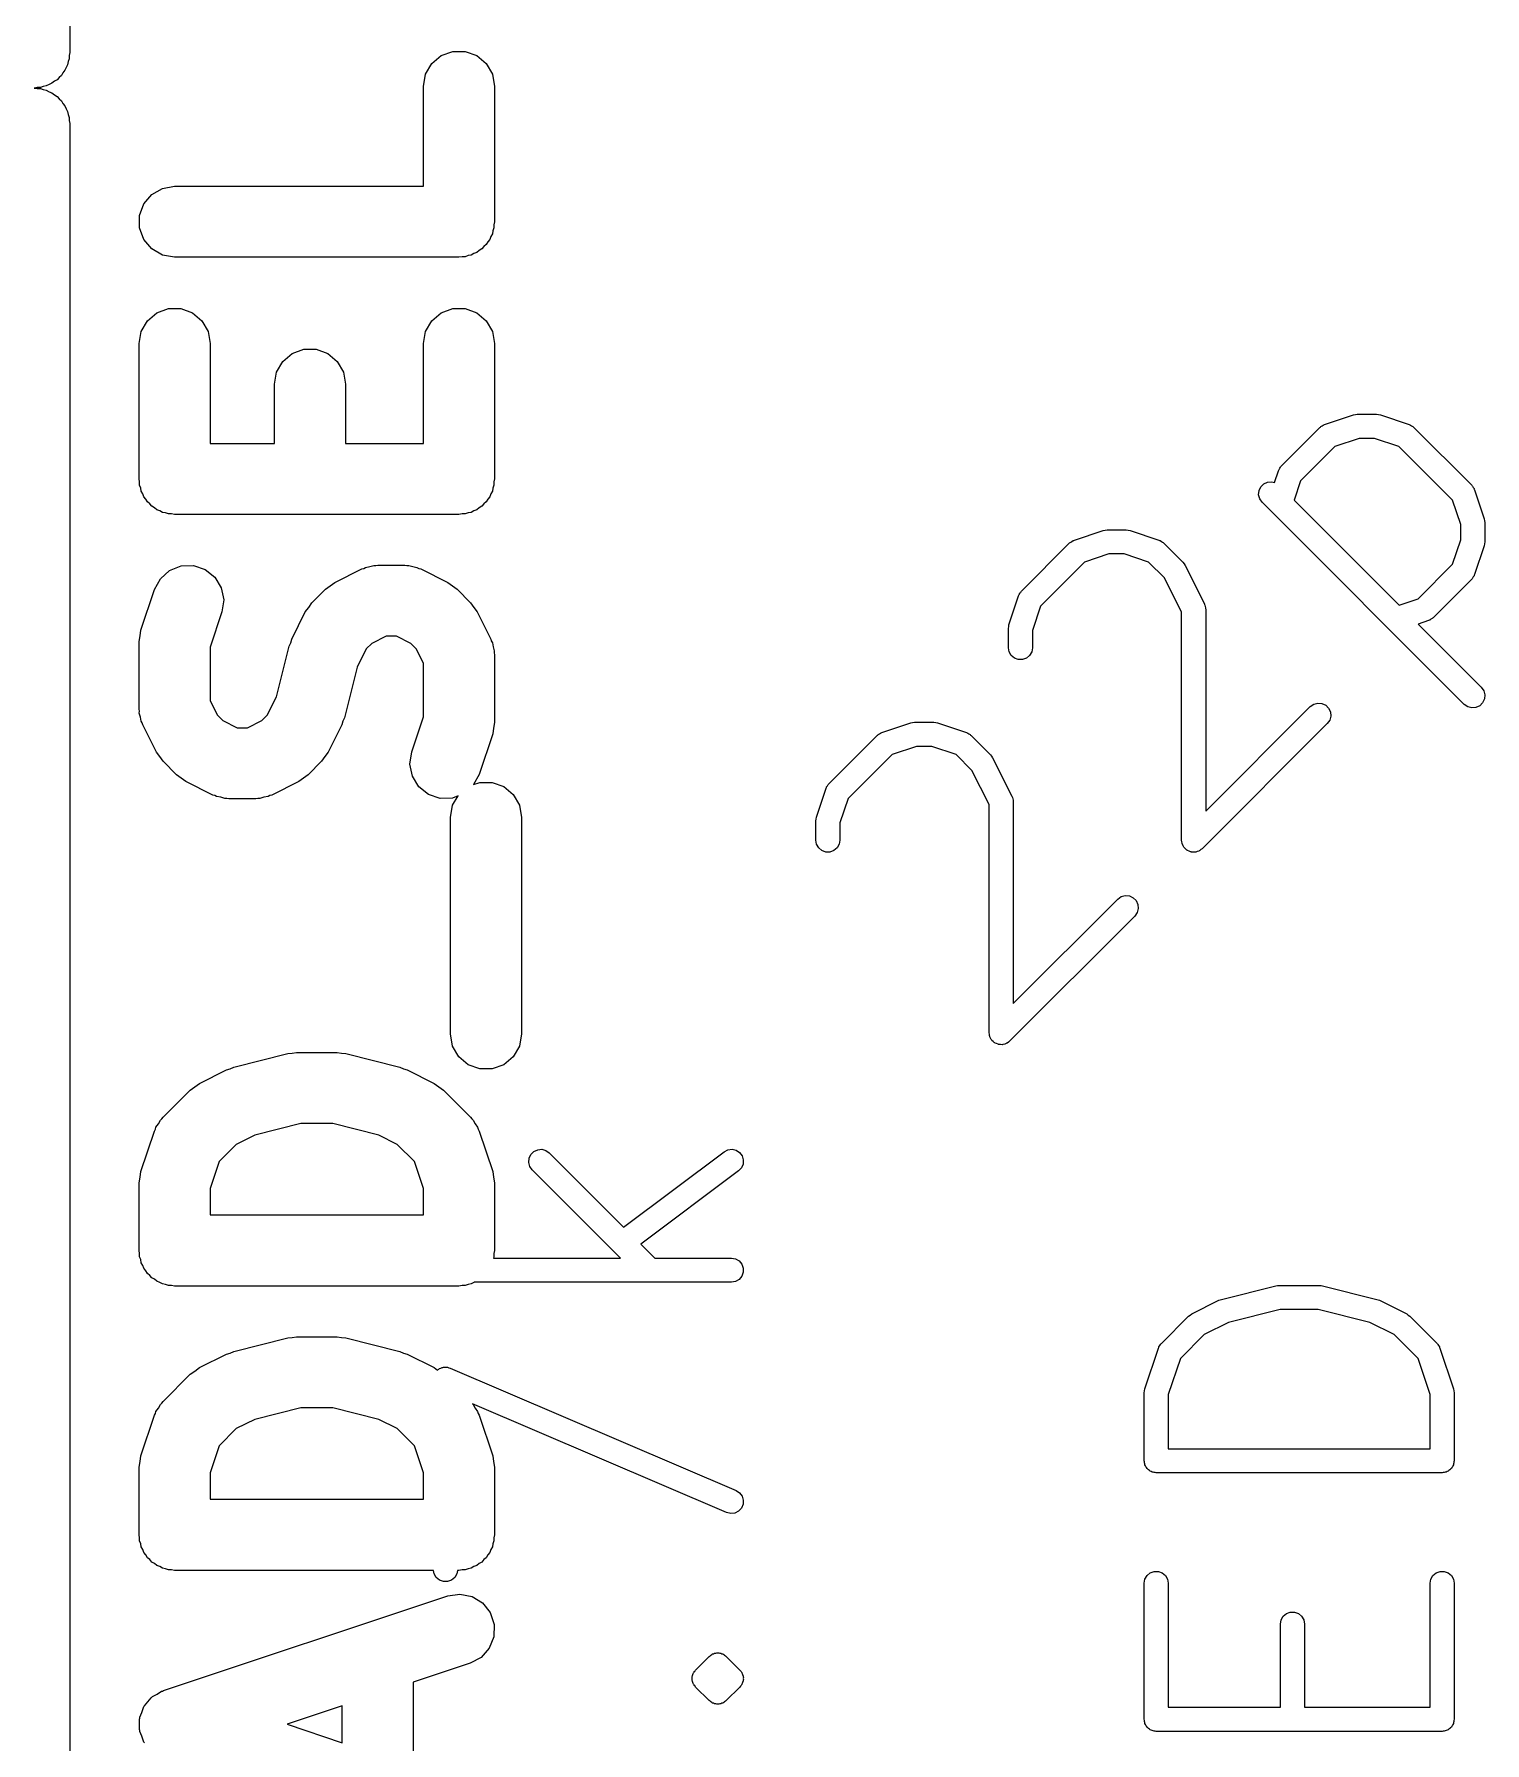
# Model space of a CAD drawing. Extents: x -2.2 to 86.5, y -78.6 to 9.2.
# Drawn here: x 10.5 to 16.62, y -61.84 to -54.62 of the extents above; entities that cross this region are included whole.
import ezdxf

# ---------------------------------------------------------------- set-up
doc = ezdxf.new("R2010")
doc.units = 0
doc.header["$MEASUREMENT"] = 0
doc.layers.add('BLACK', color=7, linetype='CONTINUOUS')

msp = doc.modelspace()

# ---------------------------------------------------------------- linework, layer by layer
at = {"layer": 'Black'}
for p, q in [((10.65, -51.2), (10.65, -54.7)), ((10.6432, -54.7384), (10.641, -54.7513)), ((10.6477, -54.726), (10.6432, -54.7384)), ((10.65, -54.7), (10.6477, -54.7129)), ((10.6477, -54.7129), (10.6477, -54.726)), ((12.1779, -54.7464), (12.2179, -54.713)), ((12.2179, -54.713), (12.2668, -54.6951)), ((12.2668, -54.6951), (12.3189, -54.6951)), ((12.3189, -54.6951), (12.3679, -54.713)), ((12.3679, -54.713), (12.4078, -54.7464)), ((10.5964, -54.8149), (10.5851, -54.8215)), ((10.6049, -54.8049), (10.5964, -54.8149)), ((10.6149, -54.7964), (10.6049, -54.8049)), ((10.6215, -54.7851), (10.6149, -54.7964)), ((10.6299, -54.775), (10.6215, -54.7851)), ((10.6344, -54.7627), (10.6299, -54.775)), ((10.641, -54.7513), (10.6344, -54.7627)), ((12.1429, -54.8429), (12.1519, -54.7916)), ((12.1519, -54.7916), (12.1779, -54.7464)), ((12.4078, -54.7464), (12.4338, -54.7916)), ((12.4338, -54.7916), (12.4429, -54.8429)), ((10.5129, -54.8477), (10.5, -54.85)), ((10.5, -54.85), (10.5129, -54.8523)), ((10.526, -54.8477), (10.5129, -54.8477)), ((10.5129, -54.8523), (10.526, -54.8523)), ((10.5384, -54.8432), (10.526, -54.8477)), ((10.526, -54.8523), (10.5384, -54.8568)), ((10.5513, -54.841), (10.5384, -54.8432)), ((10.5384, -54.8568), (10.5513, -54.859)), ((10.5627, -54.8344), (10.5513, -54.841)), ((10.5513, -54.859), (10.5627, -54.8656)), ((10.575, -54.8299), (10.5627, -54.8344)), ((10.5627, -54.8656), (10.575, -54.8701)), ((10.5851, -54.8215), (10.575, -54.8299)), ((10.575, -54.8701), (10.5851, -54.8785)), ((10.5851, -54.8785), (10.5964, -54.8851)), ((10.5964, -54.8851), (10.6049, -54.8951)), ((12.1429, -55.2643), (12.1429, -54.8429)), ((12.4429, -54.8429), (12.4429, -55.4143)), ((10.6049, -54.8951), (10.6149, -54.9036)), ((10.6149, -54.9036), (10.6215, -54.9149)), ((10.6215, -54.9149), (10.6299, -54.925)), ((10.6299, -54.925), (10.6344, -54.9373)), ((10.6344, -54.9373), (10.641, -54.9487)), ((10.641, -54.9487), (10.6432, -54.9616)), ((10.6432, -54.9616), (10.6477, -54.974)), ((10.6477, -54.974), (10.6477, -54.9871)), ((10.6477, -54.9871), (10.65, -55)), ((10.65, -55), (10.65, -62.45)), ((10.963, -55.3393), (10.9964, -55.2994)), ((10.9964, -55.2994), (11.0416, -55.2733)), ((11.0416, -55.2733), (11.0929, -55.2643)), ((11.0929, -55.2643), (12.1429, -55.2643)), ((10.9451, -55.3882), (10.963, -55.3393)), ((10.9451, -55.4403), (10.9451, -55.3882)), ((10.963, -55.4893), (10.9451, -55.4403)), ((12.4361, -55.4527), (12.4338, -55.4656)), ((12.4406, -55.4403), (12.4361, -55.4527)), ((12.4429, -55.4143), (12.4406, -55.4272)), ((12.4406, -55.4272), (12.4406, -55.4403)), ((10.9964, -55.5292), (10.963, -55.4893)), ((11.0416, -55.5552), (10.9964, -55.5292)), ((12.3779, -55.5358), (12.3679, -55.5442)), ((12.3893, -55.5292), (12.3779, -55.5358)), ((12.3977, -55.5191), (12.3893, -55.5292)), ((12.4078, -55.5107), (12.3977, -55.5191)), ((12.4143, -55.4993), (12.4078, -55.5107)), ((12.4228, -55.4893), (12.4143, -55.4993)), ((12.4272, -55.477), (12.4228, -55.4893)), ((12.4338, -55.4656), (12.4272, -55.477)), ((11.0929, -55.5643), (11.0416, -55.5552)), ((12.2929, -55.5643), (11.0929, -55.5643)), ((12.3058, -55.562), (12.2929, -55.5643)), ((12.3189, -55.562), (12.3058, -55.562)), ((12.3312, -55.5575), (12.3189, -55.562)), ((12.3442, -55.5552), (12.3312, -55.5575)), ((12.3555, -55.5487), (12.3442, -55.5552)), ((12.3679, -55.5442), (12.3555, -55.5487)), ((10.9779, -55.8322), (11.0179, -55.7987)), ((11.0179, -55.7987), (11.0668, -55.7809)), ((11.0668, -55.7809), (11.1189, -55.7809)), ((11.1189, -55.7809), (11.1679, -55.7987)), ((11.1679, -55.7987), (11.2078, -55.8322)), ((12.1779, -55.8322), (12.2179, -55.7987)), ((12.2179, -55.7987), (12.2668, -55.7809)), ((12.2668, -55.7809), (12.3189, -55.7809)), ((12.3189, -55.7809), (12.3679, -55.7987)), ((12.3679, -55.7987), (12.4078, -55.8322)), ((10.9429, -55.9286), (10.9519, -55.8773)), ((10.9519, -55.8773), (10.9779, -55.8322)), ((11.2078, -55.8322), (11.2338, -55.8773)), ((11.2338, -55.8773), (11.2429, -55.9286)), ((12.1429, -55.9286), (12.1519, -55.8773)), ((12.1519, -55.8773), (12.1779, -55.8322)), ((12.4078, -55.8322), (12.4338, -55.8773)), ((12.4338, -55.8773), (12.4429, -55.9286)), ((10.9429, -56.5), (10.9429, -55.9286)), ((11.2429, -55.9286), (11.2429, -56.35)), ((11.5494, -56.0036), (11.5893, -55.9701)), ((11.5893, -55.9701), (11.6382, -55.9523)), ((11.6382, -55.9523), (11.6903, -55.9523)), ((11.6903, -55.9523), (11.7393, -55.9701)), ((11.7393, -55.9701), (11.7792, -56.0036)), ((12.1429, -56.35), (12.1429, -55.9286)), ((12.4429, -55.9286), (12.4429, -56.5)), ((11.5233, -56.0487), (11.5494, -56.0036)), ((11.7792, -56.0036), (11.8052, -56.0487)), ((11.5143, -56.1), (11.5233, -56.0487)), ((11.5143, -56.35), (11.5143, -56.1)), ((11.8052, -56.0487), (11.8143, -56.1)), ((11.8143, -56.1), (11.8143, -56.35)), ((15.9464, -56.2706), (16.0683, -56.2299)), ((16.0683, -56.2299), (16.0764, -56.2287)), ((16.0764, -56.2287), (16.0844, -56.2273)), ((16.0844, -56.2273), (16.1656, -56.2273)), ((16.1656, -56.2273), (16.1736, -56.2287)), ((16.1736, -56.2287), (16.1817, -56.2299)), ((16.1817, -56.2299), (16.3036, -56.2706)), ((15.7641, -56.4453), (15.9266, -56.2828)), ((15.9266, -56.2828), (15.929, -56.2811)), ((15.929, -56.2811), (15.9309, -56.279)), ((15.9309, -56.279), (15.9362, -56.2761)), ((15.9362, -56.2761), (15.941, -56.2727)), ((15.941, -56.2727), (15.9439, -56.272)), ((15.9439, -56.272), (15.9464, -56.2706)), ((16.0926, -56.3289), (15.9899, -56.3632)), ((16.1574, -56.3289), (16.0926, -56.3289)), ((16.2601, -56.3632), (16.1574, -56.3289)), ((16.3036, -56.2706), (16.3061, -56.272)), ((16.3061, -56.272), (16.309, -56.2727)), ((16.309, -56.2727), (16.3138, -56.2761)), ((16.3138, -56.2761), (16.3191, -56.279)), ((16.3191, -56.279), (16.321, -56.2811)), ((16.321, -56.2811), (16.3234, -56.2828)), ((16.3234, -56.2828), (16.5672, -56.5266)), ((11.2429, -56.35), (11.5143, -56.35)), ((11.8143, -56.35), (12.1429, -56.35)), ((15.9899, -56.3632), (15.8444, -56.5087)), ((16.4868, -56.5899), (16.2601, -56.3632)), ((15.7352, -56.5151), (15.7518, -56.4652)), ((15.7518, -56.4652), (15.7532, -56.4626)), ((15.7532, -56.4626), (15.754, -56.4598)), ((15.754, -56.4598), (15.7574, -56.4549)), ((15.7574, -56.4549), (15.7602, -56.4497)), ((15.7602, -56.4497), (15.7624, -56.4477)), ((15.7624, -56.4477), (15.7641, -56.4453)), ((10.9451, -56.5129), (10.9429, -56.5)), ((10.9451, -56.526), (10.9451, -56.5129)), ((10.9496, -56.5384), (10.9451, -56.526)), ((10.9519, -56.5513), (10.9496, -56.5384)), ((12.4361, -56.5384), (12.4338, -56.5513)), ((12.4406, -56.526), (12.4361, -56.5384)), ((12.4429, -56.5), (12.4406, -56.5129)), ((12.4406, -56.5129), (12.4406, -56.526)), ((15.6697, -56.5494), (15.6771, -56.5334)), ((15.6771, -56.5334), (15.6896, -56.5209)), ((15.6896, -56.5209), (15.7056, -56.5134)), ((15.7056, -56.5134), (15.7232, -56.5119)), ((15.7232, -56.5119), (15.7352, -56.5151)), ((15.8444, -56.5087), (15.8175, -56.5894)), ((16.5672, -56.5266), (16.5688, -56.529)), ((16.5688, -56.529), (16.571, -56.5309)), ((16.571, -56.5309), (16.5739, -56.5362)), ((16.5739, -56.5362), (16.5773, -56.541)), ((16.5773, -56.541), (16.578, -56.5439)), ((16.578, -56.5439), (16.5794, -56.5464)), ((16.5794, -56.5464), (16.6201, -56.6683)), ((10.9585, -56.5627), (10.9519, -56.5513)), ((10.963, -56.575), (10.9585, -56.5627)), ((10.9714, -56.5851), (10.963, -56.575)), ((10.9779, -56.5964), (10.9714, -56.5851)), ((10.988, -56.6049), (10.9779, -56.5964)), ((10.9964, -56.6149), (10.988, -56.6049)), ((11.0078, -56.6215), (10.9964, -56.6149)), ((12.3893, -56.6149), (12.3779, -56.6215)), ((12.3977, -56.6049), (12.3893, -56.6149)), ((12.4078, -56.5964), (12.3977, -56.6049)), ((12.4143, -56.5851), (12.4078, -56.5964)), ((12.4228, -56.575), (12.4143, -56.5851)), ((12.4272, -56.5627), (12.4228, -56.575)), ((12.4338, -56.5513), (12.4272, -56.5627)), ((15.6681, -56.5669), (15.6697, -56.5494)), ((15.6727, -56.584), (15.6681, -56.5669)), ((15.6828, -56.5984), (15.6727, -56.584)), ((16.536, -57.4515), (15.6828, -56.5984)), ((15.8175, -56.5894), (16.2606, -57.0325)), ((16.5211, -56.6926), (16.4868, -56.5899)), ((11.0179, -56.6299), (11.0078, -56.6215)), ((11.0302, -56.6344), (11.0179, -56.6299)), ((11.0416, -56.641), (11.0302, -56.6344)), ((11.0545, -56.6432), (11.0416, -56.641)), ((11.0668, -56.6477), (11.0545, -56.6432)), ((11.0799, -56.6477), (11.0668, -56.6477)), ((11.0929, -56.65), (11.0799, -56.6477)), ((12.2929, -56.65), (11.0929, -56.65)), ((12.3058, -56.6477), (12.2929, -56.65)), ((12.3189, -56.6477), (12.3058, -56.6477)), ((12.3312, -56.6432), (12.3189, -56.6477)), ((12.3442, -56.641), (12.3312, -56.6432)), ((12.3555, -56.6344), (12.3442, -56.641)), ((12.3679, -56.6299), (12.3555, -56.6344)), ((12.3779, -56.6215), (12.3679, -56.6299)), ((16.6201, -56.6683), (16.6213, -56.6764)), ((16.6213, -56.6764), (16.6227, -56.6844)), ((16.6227, -56.6844), (16.6227, -56.7656)), ((14.8799, -56.7636), (14.8848, -56.7602)), ((14.8848, -56.7602), (14.8876, -56.7595)), ((14.8876, -56.7595), (14.8902, -56.7581)), ((14.8902, -56.7581), (15.0121, -56.7174)), ((15.0121, -56.7174), (15.0201, -56.7162)), ((15.0201, -56.7162), (15.0281, -56.7148)), ((15.0281, -56.7148), (15.1094, -56.7148)), ((15.1094, -56.7148), (15.1174, -56.7162)), ((15.1174, -56.7162), (15.1254, -56.7174)), ((15.1254, -56.7174), (15.2473, -56.7581)), ((15.2473, -56.7581), (15.2499, -56.7595)), ((15.2499, -56.7595), (15.2527, -56.7602)), ((15.2527, -56.7602), (15.2576, -56.7636)), ((16.4868, -56.8601), (16.5211, -56.7574)), ((16.5211, -56.7574), (16.5211, -56.6926)), ((14.6672, -56.9735), (14.8703, -56.7703)), ((14.8703, -56.7703), (14.8727, -56.7687)), ((14.8727, -56.7687), (14.8747, -56.7665)), ((14.8747, -56.7665), (14.8799, -56.7636)), ((15.0364, -56.8164), (14.9337, -56.8507)), ((15.1011, -56.8164), (15.0364, -56.8164)), ((15.2038, -56.8507), (15.1011, -56.8164)), ((15.2576, -56.7636), (15.2628, -56.7665)), ((15.2628, -56.7665), (15.2648, -56.7687)), ((15.2648, -56.7687), (15.2672, -56.7703)), ((15.2672, -56.7703), (15.3484, -56.8516)), ((16.6201, -56.7817), (16.5794, -56.9036)), ((16.6213, -56.7736), (16.6201, -56.7817)), ((16.6227, -56.7656), (16.6213, -56.7736)), ((11.0325, -56.921), (11.0715, -56.8865)), ((11.0715, -56.8865), (11.1199, -56.8673)), ((11.1199, -56.8673), (11.172, -56.8659)), ((11.172, -56.8659), (11.2214, -56.8824)), ((11.2214, -56.8824), (11.2622, -56.9148)), ((11.7686, -56.9373), (11.8829, -56.8801)), ((11.8829, -56.8801), (11.8912, -56.8777)), ((11.8912, -56.8777), (11.8987, -56.8733)), ((11.8987, -56.8733), (11.916, -56.8703)), ((11.916, -56.8703), (11.9329, -56.8653)), ((11.9329, -56.8653), (11.9415, -56.8658)), ((11.9415, -56.8658), (11.95, -56.8643)), ((11.95, -56.8643), (12.0643, -56.8643)), ((12.0643, -56.8643), (12.0728, -56.8658)), ((12.0728, -56.8658), (12.0814, -56.8653)), ((12.0814, -56.8653), (12.0983, -56.8703)), ((12.0983, -56.8703), (12.1156, -56.8733)), ((12.1156, -56.8733), (12.1231, -56.8777)), ((12.1231, -56.8777), (12.1314, -56.8801)), ((12.1314, -56.8801), (12.2457, -56.9373)), ((14.9337, -56.8507), (14.7475, -57.0368)), ((15.2707, -56.9176), (15.2038, -56.8507)), ((15.3484, -56.8516), (15.3531, -56.8582)), ((15.3531, -56.8582), (15.3579, -56.8648)), ((15.3579, -56.8648), (15.4392, -57.0273)), ((16.3413, -57.0056), (16.4868, -56.8601)), ((16.578, -56.9061), (16.5773, -56.909)), ((16.5794, -56.9036), (16.578, -56.9061)), ((10.9506, -57.1383), (11.0077, -56.9669)), ((11.0077, -56.9669), (11.0325, -56.921)), ((11.2622, -56.9148), (11.2895, -56.9592)), ((11.2895, -56.9592), (11.2999, -57.0102)), ((11.6725, -57.0225), (11.7296, -56.9654)), ((11.7296, -56.9654), (11.7493, -56.9516)), ((11.7493, -56.9516), (11.7686, -56.9373)), ((12.2457, -56.9373), (12.265, -56.9516)), ((12.265, -56.9516), (12.2846, -56.9654)), ((12.2846, -56.9654), (12.3418, -57.0225)), ((14.6605, -56.983), (14.6633, -56.9778)), ((14.6633, -56.9778), (14.6655, -56.9759)), ((14.6655, -56.9759), (14.6672, -56.9735)), ((15.343, -57.062), (15.2707, -56.9176)), ((16.5672, -56.9234), (16.4047, -57.0859)), ((16.5688, -56.921), (16.5672, -56.9234)), ((16.571, -56.9191), (16.5688, -56.921)), ((16.5739, -56.9138), (16.571, -56.9191)), ((16.5773, -56.909), (16.5739, -56.9138)), ((11.2999, -57.0102), (11.2923, -57.0617)), ((11.6444, -57.0615), (11.6587, -57.0422)), ((11.6587, -57.0422), (11.6725, -57.0225)), ((12.3418, -57.0225), (12.3556, -57.0422)), ((12.3556, -57.0422), (12.3699, -57.0615)), ((14.6143, -57.1152), (14.6549, -56.9933)), ((14.6549, -56.9933), (14.6563, -56.9907)), ((14.6563, -56.9907), (14.6571, -56.9879)), ((14.6571, -56.9879), (14.6605, -56.983)), ((14.7475, -57.0368), (14.7133, -57.1395)), ((15.4392, -57.0273), (15.44, -57.0301)), ((15.44, -57.0301), (15.4415, -57.0326)), ((15.4415, -57.0326), (15.4425, -57.0385)), ((15.4425, -57.0385), (15.4442, -57.0442)), ((15.4442, -57.0442), (15.444, -57.0471)), ((15.444, -57.0471), (15.4445, -57.05)), ((15.4445, -57.05), (15.4445, -57.9024)), ((16.2606, -57.0325), (16.3413, -57.0056)), ((11.2923, -57.0617), (11.2429, -57.2101)), ((11.5873, -57.1758), (11.6444, -57.0615)), ((12.3699, -57.0615), (12.427, -57.1758)), ((14.6117, -57.1313), (14.6131, -57.1232)), ((14.6131, -57.1232), (14.6143, -57.1152)), ((15.343, -58.025), (15.343, -57.062)), ((16.3848, -57.0982), (16.3409, -57.1128)), ((16.3409, -57.1128), (16.6078, -57.3797)), ((16.3874, -57.0968), (16.3848, -57.0982)), ((16.3902, -57.096), (16.3874, -57.0968)), ((16.3951, -57.0926), (16.3902, -57.096)), ((16.4003, -57.0898), (16.3951, -57.0926)), ((16.4023, -57.0876), (16.4003, -57.0898)), ((16.4047, -57.0859), (16.4023, -57.0876)), ((10.9429, -57.1857), (10.947, -57.162)), ((10.9429, -57.4714), (10.9429, -57.1857)), ((10.947, -57.162), (10.9506, -57.1383)), ((11.5759, -57.2065), (11.5826, -57.1915)), ((11.5826, -57.1915), (11.5873, -57.1758)), ((11.9246, -57.1947), (11.9018, -57.2174)), ((11.9854, -57.1643), (11.9246, -57.1947)), ((12.0289, -57.1643), (11.9854, -57.1643)), ((12.0897, -57.1947), (12.0289, -57.1643)), ((12.1124, -57.2174), (12.0897, -57.1947)), ((12.427, -57.1758), (12.4295, -57.1841)), ((12.4295, -57.1841), (12.4338, -57.1916)), ((12.4338, -57.1916), (12.4369, -57.2089)), ((14.6117, -57.2125), (14.6117, -57.1313)), ((14.7133, -57.1395), (14.7133, -57.2125)), ((11.2429, -57.2101), (11.2429, -57.436)), ((11.5228, -57.4191), (11.5759, -57.2065)), ((11.9018, -57.2174), (11.863, -57.2952)), ((12.1429, -57.2783), (12.1124, -57.2174)), ((12.4369, -57.2089), (12.4419, -57.2257)), ((12.4419, -57.2257), (12.4414, -57.2343)), ((12.4414, -57.2343), (12.4429, -57.2429)), ((12.4429, -57.2429), (12.4429, -57.5286)), ((14.6148, -57.2299), (14.6117, -57.2125)), ((14.6236, -57.2452), (14.6148, -57.2299)), ((14.6371, -57.2565), (14.6236, -57.2452)), ((14.6537, -57.2625), (14.6371, -57.2565)), ((14.6713, -57.2625), (14.6537, -57.2625)), ((14.6879, -57.2565), (14.6713, -57.2625)), ((14.7014, -57.2452), (14.6879, -57.2565)), ((14.7102, -57.2299), (14.7014, -57.2452)), ((14.7133, -57.2125), (14.7102, -57.2299)), ((11.863, -57.2952), (11.8098, -57.5078)), ((12.1429, -57.5042), (12.1429, -57.2783)), ((16.6078, -57.3797), (16.6179, -57.3942)), ((16.6179, -57.3942), (16.6225, -57.4112)), ((16.6225, -57.4112), (16.6209, -57.4288)), ((10.9444, -57.4799), (10.9429, -57.4714)), ((10.9438, -57.4886), (10.9444, -57.4799)), ((11.2429, -57.436), (11.2733, -57.4969)), ((11.4839, -57.4969), (11.5228, -57.4191)), ((15.4445, -57.9024), (15.886, -57.461)), ((15.886, -57.461), (15.9004, -57.4508)), ((15.9004, -57.4508), (15.9174, -57.4463)), ((15.9174, -57.4463), (15.935, -57.4478)), ((15.935, -57.4478), (15.951, -57.4553)), ((15.951, -57.4553), (15.9635, -57.4677)), ((15.9635, -57.4677), (15.9709, -57.4837)), ((15.9709, -57.4837), (15.9725, -57.5013)), ((16.5504, -57.4617), (16.536, -57.4515)), ((16.5674, -57.4662), (16.5504, -57.4617)), ((16.585, -57.4647), (16.5674, -57.4662)), ((16.601, -57.4572), (16.585, -57.4647)), ((16.6135, -57.4448), (16.601, -57.4572)), ((16.6209, -57.4288), (16.6135, -57.4448)), ((10.9489, -57.5054), (10.9438, -57.4886)), ((10.9519, -57.5227), (10.9489, -57.5054)), ((10.9562, -57.5302), (10.9519, -57.5227)), ((10.9587, -57.5385), (10.9562, -57.5302)), ((11.0158, -57.6528), (10.9587, -57.5385)), ((11.2733, -57.4969), (11.296, -57.5196)), ((11.296, -57.5196), (11.3568, -57.55)), ((11.3568, -57.55), (11.4003, -57.55)), ((11.4003, -57.55), (11.4611, -57.5196)), ((11.4611, -57.5196), (11.4839, -57.4969)), ((11.7984, -57.5385), (11.7413, -57.6528)), ((11.8031, -57.5228), (11.7984, -57.5385)), ((11.8098, -57.5078), (11.8031, -57.5228)), ((12.0934, -57.6526), (12.1429, -57.5042)), ((12.4387, -57.5522), (12.4352, -57.576)), ((12.4429, -57.5286), (12.4387, -57.5522)), ((14.0777, -57.5706), (14.1996, -57.5299)), ((14.1996, -57.5299), (14.2076, -57.5287)), ((14.2076, -57.5287), (14.2156, -57.5273)), ((14.2156, -57.5273), (14.2969, -57.5273)), ((14.2969, -57.5273), (14.3049, -57.5287)), ((14.3049, -57.5287), (14.3129, -57.5299)), ((14.3129, -57.5299), (14.4348, -57.5706)), ((15.9578, -57.5328), (15.4297, -58.0609)), ((15.9679, -57.5183), (15.9578, -57.5328)), ((15.9725, -57.5013), (15.9679, -57.5183)), ((12.4352, -57.576), (12.378, -57.7474)), ((13.8547, -57.786), (14.0578, -57.5828)), ((14.0578, -57.5828), (14.0602, -57.5812)), ((14.0602, -57.5812), (14.0622, -57.579)), ((14.0622, -57.579), (14.0674, -57.5761)), ((14.0674, -57.5761), (14.0723, -57.5727)), ((14.0723, -57.5727), (14.0751, -57.572)), ((14.0751, -57.572), (14.0777, -57.5706)), ((14.2239, -57.6289), (14.1212, -57.6632)), ((14.2886, -57.6289), (14.2239, -57.6289)), ((14.3913, -57.6632), (14.2886, -57.6289)), ((14.4348, -57.5706), (14.4374, -57.572)), ((14.4374, -57.572), (14.4402, -57.5727)), ((14.4402, -57.5727), (14.4451, -57.5761)), ((14.4451, -57.5761), (14.4503, -57.579)), ((14.4503, -57.579), (14.4523, -57.5812)), ((14.4523, -57.5812), (14.4547, -57.5828)), ((14.4547, -57.5828), (14.5359, -57.6641)), ((11.0302, -57.6721), (11.0158, -57.6528)), ((11.0439, -57.6918), (11.0302, -57.6721)), ((11.1011, -57.7489), (11.0439, -57.6918)), ((11.7132, -57.6918), (11.6561, -57.7489)), ((11.727, -57.6721), (11.7132, -57.6918)), ((11.7413, -57.6528), (11.727, -57.6721)), ((12.0858, -57.7041), (12.0934, -57.6526)), ((14.1212, -57.6632), (13.935, -57.8493)), ((14.4582, -57.7301), (14.3913, -57.6632)), ((14.5359, -57.6641), (14.5406, -57.6708)), ((14.5406, -57.6708), (14.5454, -57.6773)), ((14.5454, -57.6773), (14.6267, -57.8398)), ((11.1208, -57.7627), (11.1011, -57.7489)), ((11.1401, -57.777), (11.1208, -57.7627)), ((11.6364, -57.7627), (11.6171, -57.777)), ((11.6561, -57.7489), (11.6364, -57.7627)), ((12.0962, -57.7551), (12.0858, -57.7041)), ((12.1235, -57.7995), (12.0962, -57.7551)), ((12.378, -57.7474), (12.3547, -57.7904)), ((14.5305, -57.8745), (14.4582, -57.7301)), ((11.2543, -57.8342), (11.1401, -57.777)), ((11.2626, -57.8366), (11.2543, -57.8342)), ((11.2701, -57.841), (11.2626, -57.8366)), ((11.2874, -57.844), (11.2701, -57.841)), ((11.3043, -57.849), (11.2874, -57.844)), ((11.4697, -57.844), (11.4529, -57.849)), ((11.487, -57.841), (11.4697, -57.844)), ((11.4945, -57.8366), (11.487, -57.841)), ((11.5028, -57.8342), (11.4945, -57.8366)), ((11.6171, -57.777), (11.5028, -57.8342)), ((12.1643, -57.8319), (12.1235, -57.7995)), ((12.2137, -57.8484), (12.1643, -57.8319)), ((12.289, -57.8378), (12.2658, -57.847)), ((12.2662, -57.8773), (12.289, -57.8378)), ((12.3547, -57.7904), (12.3811, -57.7809)), ((12.3811, -57.7809), (12.4332, -57.7809)), ((12.4332, -57.7809), (12.4821, -57.7987)), ((12.4821, -57.7987), (12.5221, -57.8322)), ((12.5221, -57.8322), (12.5481, -57.8773)), ((13.8018, -57.9277), (13.8424, -57.8058)), ((13.8424, -57.8058), (13.8438, -57.8032)), ((13.8438, -57.8032), (13.8446, -57.8004)), ((13.8446, -57.8004), (13.848, -57.7955)), ((13.848, -57.7955), (13.8508, -57.7903)), ((13.8508, -57.7903), (13.853, -57.7884)), ((13.853, -57.7884), (13.8547, -57.786)), ((14.6267, -57.8398), (14.6275, -57.8426)), ((14.6275, -57.8426), (14.629, -57.8451)), ((14.629, -57.8451), (14.63, -57.851)), ((11.3129, -57.8485), (11.3043, -57.849)), ((11.3214, -57.85), (11.3129, -57.8485)), ((11.4357, -57.85), (11.3214, -57.85)), ((11.4442, -57.8485), (11.4357, -57.85)), ((11.4529, -57.849), (11.4442, -57.8485)), ((12.2658, -57.847), (12.2137, -57.8484)), ((12.2571, -57.9286), (12.2662, -57.8773)), ((12.5481, -57.8773), (12.5571, -57.9286)), ((13.935, -57.8493), (13.9008, -57.952)), ((14.5305, -58.8375), (14.5305, -57.8745)), ((14.63, -57.851), (14.6317, -57.8567)), ((14.6317, -57.8567), (14.6315, -57.8596)), ((14.6315, -57.8596), (14.632, -57.8625)), ((14.632, -57.8625), (14.632, -58.7149)), ((12.2571, -58.8429), (12.2571, -57.9286)), ((12.5571, -57.9286), (12.5571, -58.8429)), ((13.7992, -57.9438), (13.8006, -57.9357)), ((13.7992, -58.025), (13.7992, -57.9438)), ((13.8006, -57.9357), (13.8018, -57.9277)), ((13.9008, -57.952), (13.9008, -58.025)), ((13.8023, -58.0424), (13.7992, -58.025)), ((13.8111, -58.0577), (13.8023, -58.0424)), ((13.8246, -58.069), (13.8111, -58.0577)), ((13.8889, -58.0577), (13.8754, -58.069)), ((13.8977, -58.0424), (13.8889, -58.0577)), ((13.9008, -58.025), (13.8977, -58.0424)), ((15.3441, -58.0315), (15.343, -58.025)), ((15.3447, -58.0381), (15.3441, -58.0315)), ((15.3456, -58.0402), (15.3447, -58.0381)), ((15.346, -58.0424), (15.3456, -58.0402)), ((15.3493, -58.0481), (15.346, -58.0424)), ((15.3521, -58.0541), (15.3493, -58.0481)), ((15.3537, -58.0557), (15.3521, -58.0541)), ((15.3548, -58.0577), (15.3537, -58.0557)), ((15.3599, -58.0619), (15.3548, -58.0577)), ((15.4297, -58.0609), (15.4242, -58.0647)), ((13.8412, -58.075), (13.8246, -58.069)), ((13.8588, -58.075), (13.8412, -58.075)), ((13.8754, -58.069), (13.8588, -58.075)), ((15.3646, -58.0666), (15.3599, -58.0619)), ((15.3666, -58.0676), (15.3646, -58.0666)), ((15.3683, -58.069), (15.3666, -58.0676)), ((15.3746, -58.0713), (15.3683, -58.069)), ((15.3806, -58.0741), (15.3746, -58.0713)), ((15.3828, -58.0743), (15.3806, -58.0741)), ((15.3849, -58.075), (15.3828, -58.0743)), ((15.3916, -58.075), (15.3849, -58.075)), ((15.3982, -58.0756), (15.3916, -58.075)), ((15.4003, -58.075), (15.3982, -58.0756)), ((15.4026, -58.075), (15.4003, -58.075)), ((15.4088, -58.0728), (15.4026, -58.075)), ((15.4152, -58.071), (15.4088, -58.0728)), ((15.417, -58.0698), (15.4152, -58.071)), ((15.4192, -58.069), (15.417, -58.0698)), ((15.4242, -58.0647), (15.4192, -58.069)), ((14.632, -58.7149), (15.0735, -58.2735)), ((15.0735, -58.2735), (15.0879, -58.2633)), ((15.0879, -58.2633), (15.1049, -58.2588)), ((15.1049, -58.2588), (15.1225, -58.2603)), ((15.1225, -58.2603), (15.1385, -58.2678)), ((15.1385, -58.2678), (15.151, -58.2802)), ((15.1453, -58.3453), (14.6172, -58.8734)), ((15.1554, -58.3308), (15.1453, -58.3453)), ((15.151, -58.2802), (15.1584, -58.2962)), ((15.16, -58.3138), (15.1554, -58.3308)), ((15.1584, -58.2962), (15.16, -58.3138)), ((12.2662, -58.8942), (12.2571, -58.8429)), ((12.5571, -58.8429), (12.5481, -58.8942)), ((14.5316, -58.844), (14.5305, -58.8375)), ((14.5322, -58.8506), (14.5316, -58.844)), ((14.5331, -58.8527), (14.5322, -58.8506)), ((14.5335, -58.8549), (14.5331, -58.8527)), ((14.5368, -58.8606), (14.5335, -58.8549)), ((11.3422, -58.983), (11.5708, -58.9259)), ((11.5708, -58.9259), (11.5891, -58.9246)), ((11.5891, -58.9246), (11.6071, -58.9214)), ((11.6071, -58.9214), (11.7786, -58.9214)), ((11.7786, -58.9214), (11.7966, -58.9246)), ((11.7966, -58.9246), (11.815, -58.9259)), ((11.815, -58.9259), (12.0435, -58.983)), ((12.2922, -58.9393), (12.2662, -58.8942)), ((12.5481, -58.8942), (12.5221, -58.9393)), ((14.5396, -58.8666), (14.5368, -58.8606)), ((14.5412, -58.8682), (14.5396, -58.8666)), ((14.5423, -58.8702), (14.5412, -58.8682)), ((14.5474, -58.8744), (14.5423, -58.8702)), ((14.5521, -58.8791), (14.5474, -58.8744)), ((14.5541, -58.8801), (14.5521, -58.8791)), ((14.5558, -58.8815), (14.5541, -58.8801)), ((14.5621, -58.8838), (14.5558, -58.8815)), ((14.5681, -58.8866), (14.5621, -58.8838)), ((14.5703, -58.8868), (14.5681, -58.8866)), ((14.5724, -58.8875), (14.5703, -58.8868)), ((14.5791, -58.8875), (14.5724, -58.8875)), ((14.5857, -58.8881), (14.5791, -58.8875)), ((14.5878, -58.8875), (14.5857, -58.8881)), ((14.5901, -58.8875), (14.5878, -58.8875)), ((14.5963, -58.8853), (14.5901, -58.8875)), ((14.6027, -58.8835), (14.5963, -58.8853)), ((14.6045, -58.8823), (14.6027, -58.8835)), ((14.6067, -58.8815), (14.6045, -58.8823)), ((14.6117, -58.8772), (14.6067, -58.8815)), ((14.6172, -58.8734), (14.6117, -58.8772)), ((11.1972, -59.0515), (11.3115, -58.9944)), ((11.3115, -58.9944), (11.3272, -58.9897)), ((11.3272, -58.9897), (11.3422, -58.983)), ((12.0435, -58.983), (12.0585, -58.9897)), ((12.0585, -58.9897), (12.0742, -58.9944)), ((12.0742, -58.9944), (12.1885, -59.0515)), ((12.3321, -58.9728), (12.2922, -58.9393)), ((12.3811, -58.9906), (12.3321, -58.9728)), ((12.4332, -58.9906), (12.3811, -58.9906)), ((12.4821, -58.9728), (12.4332, -58.9906)), ((12.5221, -58.9393), (12.4821, -58.9728)), ((11.1582, -59.0796), (11.1779, -59.0659)), ((11.1779, -59.0659), (11.1972, -59.0515)), ((12.1885, -59.0515), (12.2078, -59.0659)), ((12.2078, -59.0659), (12.2275, -59.0796)), ((11.0439, -59.1939), (11.1582, -59.0796)), ((12.2275, -59.0796), (12.3418, -59.1939)), ((11.0241, -59.2222), (11.0325, -59.2068)), ((11.0325, -59.2068), (11.039, -59.201)), ((11.039, -59.201), (11.0439, -59.1939)), ((12.3418, -59.1939), (12.3467, -59.201)), ((12.3467, -59.201), (12.3532, -59.2068)), ((12.3532, -59.2068), (12.3616, -59.2222)), ((10.9506, -59.424), (11.0077, -59.2526)), ((11.0077, -59.2526), (11.0118, -59.245)), ((11.0118, -59.245), (11.0141, -59.2366)), ((11.0141, -59.2366), (11.0241, -59.2222)), ((11.4309, -59.2701), (11.3531, -59.309)), ((11.6256, -59.2214), (11.4309, -59.2701)), ((11.7601, -59.2214), (11.6256, -59.2214)), ((11.9548, -59.2701), (11.7601, -59.2214)), ((12.0326, -59.309), (11.9548, -59.2701)), ((12.3616, -59.2222), (12.3717, -59.2366)), ((12.3717, -59.2366), (12.3739, -59.245)), ((12.3739, -59.245), (12.378, -59.2526)), ((12.378, -59.2526), (12.4352, -59.424)), ((11.3531, -59.309), (11.2811, -59.381)), ((12.1046, -59.381), (12.0326, -59.309)), ((12.5891, -59.3674), (12.5966, -59.3514)), ((12.5966, -59.3514), (12.6091, -59.3389)), ((12.6091, -59.3389), (12.6251, -59.3314)), ((12.6251, -59.3314), (12.6426, -59.3299)), ((12.6426, -59.3299), (12.6597, -59.3345)), ((12.6597, -59.3345), (12.6741, -59.3446)), ((12.6741, -59.3446), (12.9877, -59.6581)), ((12.9877, -59.6581), (13.4121, -59.3399)), ((13.4121, -59.3399), (13.4278, -59.3319)), ((13.4278, -59.3319), (13.4453, -59.3298)), ((13.4453, -59.3298), (13.4625, -59.3338)), ((13.4625, -59.3338), (13.4773, -59.3434)), ((13.4773, -59.3434), (13.4879, -59.3575)), ((13.4879, -59.3575), (13.493, -59.3744)), ((10.947, -59.4478), (10.9506, -59.424)), ((11.2811, -59.381), (11.2429, -59.4958)), ((12.1429, -59.4958), (12.1046, -59.381)), ((12.4352, -59.424), (12.4387, -59.4478)), ((12.5876, -59.3849), (12.5891, -59.3674)), ((12.5922, -59.402), (12.5876, -59.3849)), ((12.6023, -59.4164), (12.5922, -59.402)), ((12.9752, -59.7893), (12.6023, -59.4164)), ((13.473, -59.4211), (13.0603, -59.7307)), ((13.4851, -59.4083), (13.473, -59.4211)), ((13.492, -59.392), (13.4851, -59.4083)), ((13.493, -59.3744), (13.492, -59.392)), ((10.9429, -59.4714), (10.947, -59.4478)), ((10.9429, -59.7571), (10.9429, -59.4714)), ((11.2429, -59.4958), (11.2429, -59.6071)), ((12.1429, -59.6071), (12.1429, -59.4958)), ((12.4387, -59.4478), (12.4429, -59.4714)), ((12.4429, -59.4714), (12.4429, -59.7571)), ((11.2429, -59.6071), (12.1429, -59.6071)), ((10.9451, -59.7701), (10.9429, -59.7571)), ((10.9451, -59.7832), (10.9451, -59.7701)), ((10.9496, -59.7955), (10.9451, -59.7832)), ((12.4406, -59.7832), (12.4383, -59.7893)), ((12.4383, -59.7893), (12.9752, -59.7893)), ((12.4429, -59.7571), (12.4406, -59.7701)), ((12.4406, -59.7701), (12.4406, -59.7832)), ((13.0603, -59.7307), (13.1189, -59.7893)), ((13.1189, -59.7893), (13.4425, -59.7893)), ((13.4425, -59.7893), (13.4599, -59.7924)), ((13.4599, -59.7924), (13.4752, -59.8012)), ((10.9519, -59.8084), (10.9496, -59.7955)), ((10.9585, -59.8198), (10.9519, -59.8084)), ((10.963, -59.8321), (10.9585, -59.8198)), ((10.9714, -59.8422), (10.963, -59.8321)), ((10.9779, -59.8536), (10.9714, -59.8422)), ((10.988, -59.862), (10.9779, -59.8536)), ((10.9964, -59.872), (10.988, -59.862)), ((13.4752, -59.8012), (13.4865, -59.8147)), ((13.4865, -59.8147), (13.4926, -59.8313)), ((13.4926, -59.8489), (13.4865, -59.8655)), ((13.4926, -59.8313), (13.4926, -59.8489)), ((11.0078, -59.8786), (10.9964, -59.872)), ((11.0179, -59.887), (11.0078, -59.8786)), ((11.0302, -59.8915), (11.0179, -59.887)), ((11.0416, -59.8981), (11.0302, -59.8915)), ((11.0545, -59.9004), (11.0416, -59.8981)), ((11.0668, -59.9049), (11.0545, -59.9004)), ((11.0799, -59.9049), (11.0668, -59.9049)), ((11.0929, -59.9071), (11.0799, -59.9049)), ((12.2929, -59.9071), (11.0929, -59.9071)), ((12.3058, -59.9049), (12.2929, -59.9071)), ((12.3189, -59.9049), (12.3058, -59.9049)), ((12.3312, -59.9004), (12.3189, -59.9049)), ((12.3442, -59.8981), (12.3312, -59.9004)), ((12.3555, -59.8915), (12.3442, -59.8981)), ((12.3572, -59.8909), (12.3555, -59.8915)), ((13.4425, -59.8909), (12.3572, -59.8909)), ((13.4599, -59.8879), (13.4425, -59.8909)), ((13.4752, -59.879), (13.4599, -59.8879)), ((13.4865, -59.8655), (13.4752, -59.879)), ((15.511, -59.9632), (15.7408, -59.9057)), ((15.7408, -59.9057), (15.747, -59.9053)), ((15.747, -59.9053), (15.7531, -59.9042)), ((15.7531, -59.9042), (15.9255, -59.9042)), ((15.9255, -59.9042), (15.9316, -59.9053)), ((15.9316, -59.9053), (15.9378, -59.9057)), ((15.9378, -59.9057), (16.1676, -59.9632)), ((15.3857, -60.0245), (15.5006, -59.967)), ((15.5006, -59.967), (15.5059, -59.9655)), ((15.5059, -59.9655), (15.511, -59.9632)), ((15.7594, -60.0058), (15.541, -60.0604)), ((15.9192, -60.0058), (15.7594, -60.0058)), ((16.1376, -60.0604), (15.9192, -60.0058)), ((16.1676, -59.9632), (16.1727, -59.9655)), ((16.1727, -59.9655), (16.178, -59.967)), ((16.178, -59.967), (16.2929, -60.0245)), ((15.2576, -60.1489), (15.3725, -60.034)), ((15.3725, -60.034), (15.3792, -60.0293)), ((15.3792, -60.0293), (15.3857, -60.0245)), ((15.541, -60.0604), (15.4385, -60.1117)), ((16.2401, -60.1117), (16.1376, -60.0604)), ((16.2929, -60.0245), (16.2995, -60.0294)), ((16.2995, -60.0294), (16.3061, -60.034)), ((16.3061, -60.034), (16.421, -60.1489)), ((11.3422, -60.183), (11.5708, -60.1259)), ((11.5708, -60.1259), (11.5891, -60.1246)), ((11.5891, -60.1246), (11.6071, -60.1214)), ((11.6071, -60.1214), (11.7786, -60.1214)), ((11.7786, -60.1214), (11.7966, -60.1246)), ((11.7966, -60.1246), (11.815, -60.1259)), ((11.815, -60.1259), (12.0435, -60.183)), ((15.2509, -60.1585), (15.2537, -60.1533)), ((15.2537, -60.1533), (15.2559, -60.1513)), ((15.2559, -60.1513), (15.2576, -60.1489)), ((15.4385, -60.1117), (15.3379, -60.2123)), ((16.3407, -60.2123), (16.2401, -60.1117)), ((16.421, -60.1489), (16.4227, -60.1513)), ((16.4227, -60.1513), (16.4249, -60.1533)), ((16.4249, -60.1533), (16.4277, -60.1585)), ((11.1972, -60.2515), (11.3115, -60.1944)), ((11.3115, -60.1944), (11.3272, -60.1897)), ((11.3272, -60.1897), (11.3422, -60.183)), ((12.0435, -60.183), (12.0585, -60.1897)), ((12.0585, -60.1897), (12.0742, -60.1944)), ((12.0742, -60.1944), (12.1885, -60.2515)), ((15.1879, -60.3411), (15.2453, -60.1688)), ((15.2453, -60.1688), (15.2467, -60.1662)), ((15.2467, -60.1662), (15.2475, -60.1634)), ((15.2475, -60.1634), (15.2509, -60.1585)), ((15.3379, -60.2123), (15.2868, -60.3654)), ((16.3917, -60.3654), (16.3407, -60.2123)), ((16.4277, -60.1585), (16.4311, -60.1634)), ((16.4311, -60.1634), (16.4319, -60.1662)), ((16.4319, -60.1662), (16.4333, -60.1688)), ((16.4333, -60.1688), (16.4907, -60.3411)), ((11.0439, -60.3939), (11.1582, -60.2796)), ((11.1582, -60.2796), (11.1779, -60.2659)), ((11.1779, -60.2659), (11.1972, -60.2515)), ((12.1885, -60.2515), (12.2028, -60.2621)), ((12.2028, -60.2621), (12.2056, -60.2591)), ((12.2056, -60.2591), (12.2083, -60.2577)), ((12.2083, -60.2577), (12.2106, -60.2557)), ((12.2106, -60.2557), (12.2161, -60.2537)), ((12.2161, -60.2537), (12.2214, -60.2511)), ((12.2214, -60.2511), (12.2244, -60.2507)), ((12.2244, -60.2507), (12.2272, -60.2497)), ((12.2272, -60.2497), (12.2331, -60.2497)), ((12.2331, -60.2497), (12.2389, -60.249)), ((12.2389, -60.249), (12.2418, -60.2497)), ((12.2418, -60.2497), (12.2449, -60.2497)), ((12.2449, -60.2497), (12.2504, -60.2517)), ((12.2504, -60.2517), (12.2561, -60.253)), ((12.2561, -60.253), (13.4626, -60.7701)), ((15.1852, -60.3572), (15.1867, -60.3492)), ((15.1852, -60.6445), (15.1852, -60.3572)), ((15.1867, -60.3492), (15.1879, -60.3411)), ((15.2868, -60.3654), (15.2868, -60.5937)), ((16.3917, -60.5937), (16.3917, -60.3654)), ((16.4907, -60.3411), (16.4919, -60.3492)), ((16.4919, -60.3492), (16.4933, -60.3572)), ((16.4933, -60.3572), (16.4933, -60.6445)), ((11.0118, -60.445), (11.0141, -60.4366)), ((11.0141, -60.4366), (11.0241, -60.4222)), ((11.0241, -60.4222), (11.0325, -60.4068)), ((11.0325, -60.4068), (11.039, -60.401)), ((11.039, -60.401), (11.0439, -60.3939)), ((11.6256, -60.4214), (11.4309, -60.4701)), ((11.7601, -60.4214), (11.6256, -60.4214)), ((11.9548, -60.4701), (11.7601, -60.4214)), ((13.4225, -60.8635), (12.3499, -60.4038)), ((12.3499, -60.4038), (12.3532, -60.4068)), ((12.3532, -60.4068), (12.3616, -60.4222)), ((12.3616, -60.4222), (12.3717, -60.4366)), ((12.3717, -60.4366), (12.3739, -60.445)), ((10.9506, -60.624), (11.0077, -60.4526)), ((11.0077, -60.4526), (11.0118, -60.445)), ((11.3531, -60.509), (11.2811, -60.581)), ((11.4309, -60.4701), (11.3531, -60.509)), ((12.0326, -60.509), (11.9548, -60.4701)), ((12.1046, -60.581), (12.0326, -60.509)), ((12.3739, -60.445), (12.378, -60.4526)), ((12.378, -60.4526), (12.4352, -60.624)), ((11.2811, -60.581), (11.2429, -60.6958)), ((12.1429, -60.6958), (12.1046, -60.581)), ((10.9429, -60.6714), (10.947, -60.6478)), ((10.947, -60.6478), (10.9506, -60.624)), ((12.4352, -60.624), (12.4387, -60.6478)), ((12.4387, -60.6478), (12.4429, -60.6714)), ((15.186, -60.6488), (15.1852, -60.6445)), ((15.186, -60.6533), (15.186, -60.6488)), ((15.1875, -60.6574), (15.186, -60.6533)), ((15.1883, -60.6618), (15.1875, -60.6574)), ((15.2868, -60.5937), (16.3917, -60.5937)), ((16.4911, -60.6574), (16.4903, -60.6618)), ((16.4926, -60.6533), (16.4911, -60.6574)), ((16.4933, -60.6445), (16.4926, -60.6488)), ((16.4926, -60.6488), (16.4926, -60.6533)), ((10.9429, -60.9571), (10.9429, -60.6714)), ((11.2429, -60.6958), (11.2429, -60.8071)), ((12.1429, -60.8071), (12.1429, -60.6958)), ((12.4429, -60.6714), (12.4429, -60.9571)), ((15.1905, -60.6657), (15.1883, -60.6618)), ((15.1921, -60.6699), (15.1905, -60.6657)), ((15.1949, -60.6733), (15.1921, -60.6699)), ((15.1971, -60.6771), (15.1949, -60.6733)), ((15.2005, -60.68), (15.1971, -60.6771)), ((15.2034, -60.6834), (15.2005, -60.68)), ((15.2072, -60.6856), (15.2034, -60.6834)), ((15.2106, -60.6884), (15.2072, -60.6856)), ((15.2148, -60.69), (15.2106, -60.6884)), ((15.2187, -60.6922), (15.2148, -60.69)), ((15.2231, -60.693), (15.2187, -60.6922)), ((15.2272, -60.6945), (15.2231, -60.693)), ((15.2317, -60.6945), (15.2272, -60.6945)), ((15.236, -60.6953), (15.2317, -60.6945)), ((16.4425, -60.6953), (15.236, -60.6953)), ((16.4469, -60.6945), (16.4425, -60.6953)), ((16.4514, -60.6945), (16.4469, -60.6945)), ((16.4555, -60.693), (16.4514, -60.6945)), ((16.4599, -60.6922), (16.4555, -60.693)), ((16.4638, -60.69), (16.4599, -60.6922)), ((16.4679, -60.6884), (16.4638, -60.69)), ((16.4714, -60.6856), (16.4679, -60.6884)), ((16.4752, -60.6834), (16.4714, -60.6856)), ((16.4781, -60.68), (16.4752, -60.6834)), ((16.4815, -60.6771), (16.4781, -60.68)), ((16.4837, -60.6733), (16.4815, -60.6771)), ((16.4865, -60.6699), (16.4837, -60.6733)), ((16.4881, -60.6657), (16.4865, -60.6699)), ((16.4903, -60.6618), (16.4881, -60.6657)), ((13.4626, -60.7701), (13.4773, -60.7798)), ((13.4773, -60.7798), (13.4879, -60.7939)), ((13.4879, -60.7939), (13.493, -60.8108)), ((11.2429, -60.8071), (12.1429, -60.8071)), ((13.4397, -60.8675), (13.4225, -60.8635)), ((13.4572, -60.8654), (13.4397, -60.8675)), ((13.473, -60.8575), (13.4572, -60.8654)), ((13.4851, -60.8446), (13.473, -60.8575)), ((13.492, -60.8284), (13.4851, -60.8446)), ((13.493, -60.8108), (13.492, -60.8284)), ((10.9451, -60.9701), (10.9429, -60.9571)), ((10.9451, -60.9832), (10.9451, -60.9701)), ((10.9496, -60.9955), (10.9451, -60.9832)), ((10.9519, -61.0084), (10.9496, -60.9955)), ((10.9585, -61.0198), (10.9519, -61.0084)), ((12.4338, -61.0084), (12.4272, -61.0198)), ((12.4361, -60.9955), (12.4338, -61.0084)), ((12.4406, -60.9832), (12.4361, -60.9955)), ((12.4429, -60.9571), (12.4406, -60.9701)), ((12.4406, -60.9701), (12.4406, -60.9832)), ((10.963, -61.0321), (10.9585, -61.0198)), ((10.9714, -61.0422), (10.963, -61.0321)), ((10.9779, -61.0536), (10.9714, -61.0422)), ((10.988, -61.062), (10.9779, -61.0536)), ((10.9964, -61.072), (10.988, -61.062)), ((11.0078, -61.0786), (10.9964, -61.072)), ((11.0179, -61.087), (11.0078, -61.0786)), ((11.0302, -61.0915), (11.0179, -61.087)), ((12.3679, -61.087), (12.3555, -61.0915)), ((12.3779, -61.0786), (12.3679, -61.087)), ((12.3893, -61.072), (12.3779, -61.0786)), ((12.3977, -61.062), (12.3893, -61.072)), ((12.4078, -61.0536), (12.3977, -61.062)), ((12.4143, -61.0422), (12.4078, -61.0536)), ((12.4228, -61.0321), (12.4143, -61.0422)), ((12.4272, -61.0198), (12.4228, -61.0321)), ((11.0416, -61.0981), (11.0302, -61.0915)), ((11.0545, -61.1004), (11.0416, -61.0981)), ((11.0668, -61.1049), (11.0545, -61.1004)), ((11.0799, -61.1049), (11.0668, -61.1049)), ((11.0929, -61.1071), (11.0799, -61.1049)), ((12.1858, -61.1071), (11.0929, -61.1071)), ((12.1883, -61.1214), (12.1858, -61.1071)), ((12.1971, -61.1367), (12.1883, -61.1214)), ((12.2106, -61.1481), (12.1971, -61.1367)), ((12.2272, -61.1541), (12.2106, -61.1481)), ((12.2449, -61.1541), (12.2272, -61.1541)), ((12.2614, -61.1481), (12.2449, -61.1541)), ((12.275, -61.1367), (12.2614, -61.1481)), ((12.2838, -61.1214), (12.275, -61.1367)), ((12.2863, -61.1071), (12.2838, -61.1214)), ((12.2929, -61.1071), (12.2863, -61.1071)), ((12.3058, -61.1049), (12.2929, -61.1071)), ((12.3189, -61.1049), (12.3058, -61.1049)), ((12.3312, -61.1004), (12.3189, -61.1049)), ((12.3442, -61.0981), (12.3312, -61.1004)), ((12.3555, -61.0915), (12.3442, -61.0981)), ((15.1852, -61.1615), (15.1883, -61.1441)), ((15.1852, -61.736), (15.1852, -61.1615)), ((15.1883, -61.1441), (15.1971, -61.1289)), ((15.1971, -61.1289), (15.2106, -61.1175)), ((15.2106, -61.1175), (15.2272, -61.1115)), ((15.2272, -61.1115), (15.2449, -61.1115)), ((15.2449, -61.1115), (15.2614, -61.1175)), ((15.2614, -61.1175), (15.275, -61.1289)), ((15.275, -61.1289), (15.2838, -61.1441)), ((15.2838, -61.1441), (15.2868, -61.1615)), ((15.2868, -61.1615), (15.2868, -61.6852)), ((16.3917, -61.1615), (16.3948, -61.1441)), ((16.3917, -61.6852), (16.3917, -61.1615)), ((16.3948, -61.1441), (16.4036, -61.1289)), ((16.4036, -61.1289), (16.4171, -61.1175)), ((16.4171, -61.1175), (16.4337, -61.1115)), ((16.4337, -61.1115), (16.4514, -61.1115)), ((16.4514, -61.1115), (16.4679, -61.1175)), ((16.4679, -61.1175), (16.4815, -61.1289)), ((16.4815, -61.1289), (16.4903, -61.1441)), ((16.4903, -61.1441), (16.4933, -61.1615)), ((16.4933, -61.1615), (16.4933, -61.736)), ((11.0454, -61.6148), (12.2454, -61.2148)), ((12.2454, -61.2148), (12.297, -61.2072)), ((12.297, -61.2072), (12.348, -61.2176)), ((12.348, -61.2176), (12.3924, -61.2449)), ((12.3924, -61.2449), (12.4248, -61.2857)), ((12.4248, -61.2857), (12.4412, -61.3351)), ((15.7628, -61.3165), (15.7717, -61.3012)), ((15.7717, -61.3012), (15.7852, -61.2899)), ((15.7852, -61.2899), (15.8017, -61.2839)), ((15.8017, -61.2839), (15.8194, -61.2839)), ((15.8194, -61.2839), (15.836, -61.2899)), ((15.836, -61.2899), (15.8495, -61.3012)), ((15.8495, -61.3012), (15.8583, -61.3165)), ((12.4412, -61.3351), (12.4398, -61.3872)), ((15.7598, -61.3339), (15.7628, -61.3165)), ((15.7598, -61.6852), (15.7598, -61.3339)), ((15.8583, -61.3165), (15.8614, -61.3339)), ((15.8614, -61.3339), (15.8614, -61.6852)), ((12.4207, -61.4357), (12.3861, -61.4746)), ((12.4398, -61.3872), (12.4207, -61.4357)), ((12.3403, -61.4994), (12.1, -61.5795)), ((12.3861, -61.4746), (12.3403, -61.4994)), ((13.2917, -61.5278), (13.3492, -61.4703)), ((13.3492, -61.4703), (13.3528, -61.4678)), ((13.3528, -61.4678), (13.356, -61.4646)), ((13.356, -61.4646), (13.36, -61.4627)), ((13.36, -61.4627), (13.3636, -61.4602)), ((13.3636, -61.4602), (13.3679, -61.459)), ((13.3679, -61.459), (13.3719, -61.4572)), ((13.3719, -61.4572), (13.3764, -61.4568)), ((13.3764, -61.4568), (13.3807, -61.4556)), ((13.3807, -61.4556), (13.3851, -61.456)), ((13.3851, -61.456), (13.3895, -61.4556)), ((13.3895, -61.4556), (13.3938, -61.4568)), ((13.3938, -61.4568), (13.3982, -61.4572)), ((13.3982, -61.4572), (13.4023, -61.459)), ((13.4023, -61.459), (13.4066, -61.4602)), ((13.4066, -61.4602), (13.4102, -61.4627)), ((13.4102, -61.4627), (13.4142, -61.4646)), ((13.4142, -61.4646), (13.4174, -61.4678)), ((13.4174, -61.4678), (13.421, -61.4703)), ((13.421, -61.4703), (13.4785, -61.5278)), ((12.1, -61.5795), (12.1, -61.9347)), ((13.277, -61.5593), (13.2776, -61.5571)), ((13.2774, -61.5637), (13.277, -61.5593)), ((13.277, -61.5681), (13.2774, -61.5637)), ((13.2776, -61.5703), (13.277, -61.5681)), ((13.2776, -61.5549), (13.2784, -61.5528)), ((13.2776, -61.5571), (13.2776, -61.5549)), ((13.2776, -61.5725), (13.2776, -61.5703)), ((13.2784, -61.5746), (13.2776, -61.5725)), ((13.2784, -61.5528), (13.2786, -61.5505)), ((13.2786, -61.5768), (13.2784, -61.5746)), ((13.2786, -61.5505), (13.2805, -61.5465)), ((13.2805, -61.5809), (13.2786, -61.5768)), ((13.2805, -61.5465), (13.2816, -61.5422)), ((13.2816, -61.5852), (13.2805, -61.5809)), ((13.2816, -61.5422), (13.2829, -61.5404)), ((13.2829, -61.587), (13.2816, -61.5852)), ((13.2829, -61.5404), (13.2836, -61.5383)), ((13.2836, -61.5891), (13.2829, -61.587)), ((13.2836, -61.5383), (13.2851, -61.5366)), ((13.2851, -61.5908), (13.2836, -61.5891)), ((13.2851, -61.5366), (13.286, -61.5346)), ((13.286, -61.5928), (13.2851, -61.5908)), ((13.286, -61.5346), (13.2892, -61.5314)), ((13.2892, -61.596), (13.286, -61.5928)), ((13.2892, -61.5314), (13.2917, -61.5278)), ((13.2917, -61.5996), (13.2892, -61.596)), ((13.4785, -61.5278), (13.481, -61.5314)), ((13.481, -61.596), (13.4785, -61.5996)), ((13.481, -61.5314), (13.4842, -61.5346)), ((13.4842, -61.5928), (13.481, -61.596)), ((13.4842, -61.5346), (13.4851, -61.5366)), ((13.4851, -61.5908), (13.4842, -61.5928)), ((13.4851, -61.5366), (13.4865, -61.5383)), ((13.4865, -61.5891), (13.4851, -61.5908)), ((13.4865, -61.5383), (13.4873, -61.5404)), ((13.4873, -61.587), (13.4865, -61.5891)), ((13.4873, -61.5404), (13.4886, -61.5422)), ((13.4886, -61.5852), (13.4873, -61.587)), ((13.4886, -61.5422), (13.4897, -61.5465)), ((13.4897, -61.5809), (13.4886, -61.5852)), ((13.4897, -61.5465), (13.4916, -61.5505)), ((13.4916, -61.5768), (13.4897, -61.5809)), ((13.4916, -61.5505), (13.4918, -61.5528)), ((13.4918, -61.5746), (13.4916, -61.5768)), ((13.4918, -61.5528), (13.4926, -61.5549)), ((13.4926, -61.5725), (13.4918, -61.5746)), ((13.4926, -61.5549), (13.4926, -61.5571)), ((13.4926, -61.5571), (13.4932, -61.5593)), ((13.4932, -61.5681), (13.4926, -61.5703)), ((13.4926, -61.5703), (13.4926, -61.5725)), ((13.4932, -61.5593), (13.4928, -61.5637)), ((13.4928, -61.5637), (13.4932, -61.5681)), ((10.965, -61.6786), (10.9797, -61.6622)), ((10.9797, -61.6622), (10.9933, -61.6449)), ((10.9933, -61.6449), (10.9969, -61.6427)), ((10.9969, -61.6427), (10.9996, -61.6396)), ((10.9996, -61.6396), (11.019, -61.6292)), ((11.019, -61.6292), (11.0377, -61.6176)), ((11.0377, -61.6176), (11.0418, -61.6168)), ((11.0418, -61.6168), (11.0454, -61.6148)), ((13.3492, -61.6571), (13.2917, -61.5996)), ((13.3528, -61.6596), (13.3492, -61.6571)), ((13.356, -61.6628), (13.3528, -61.6596)), ((13.36, -61.6646), (13.356, -61.6628)), ((13.3636, -61.6672), (13.36, -61.6646)), ((13.3679, -61.6683), (13.3636, -61.6672)), ((13.4066, -61.6672), (13.4023, -61.6683)), ((13.4102, -61.6646), (13.4066, -61.6672)), ((13.4142, -61.6628), (13.4102, -61.6646)), ((13.4174, -61.6596), (13.4142, -61.6628)), ((13.421, -61.6571), (13.4174, -61.6596)), ((13.4785, -61.5996), (13.421, -61.6571)), ((10.9445, -61.7351), (10.9458, -61.7312)), ((10.9451, -61.7571), (10.9445, -61.7351)), ((10.9458, -61.7312), (10.9459, -61.7271)), ((10.9459, -61.7271), (10.954, -61.7066)), ((10.954, -61.7066), (10.961, -61.6857)), ((10.961, -61.6857), (10.9635, -61.6825)), ((10.9635, -61.6825), (10.965, -61.6786)), ((11.8, -61.6795), (11.5672, -61.7571)), ((11.8, -61.8347), (11.8, -61.6795)), ((13.3719, -61.6702), (13.3679, -61.6683)), ((13.3764, -61.6706), (13.3719, -61.6702)), ((13.3807, -61.6717), (13.3764, -61.6706)), ((13.3851, -61.6714), (13.3807, -61.6717)), ((13.3895, -61.6717), (13.3851, -61.6714)), ((13.3938, -61.6706), (13.3895, -61.6717)), ((13.3982, -61.6702), (13.3938, -61.6706)), ((13.4023, -61.6683), (13.3982, -61.6702)), ((15.186, -61.7404), (15.1852, -61.736)), ((15.2868, -61.6852), (15.7598, -61.6852)), ((15.8614, -61.6852), (16.3917, -61.6852)), ((16.4933, -61.736), (16.4926, -61.7404)), ((10.9445, -61.7791), (10.9451, -61.7571)), ((10.9458, -61.7831), (10.9445, -61.7791)), ((10.9459, -61.7872), (10.9458, -61.7831)), ((10.954, -61.8077), (10.9459, -61.7872)), ((10.961, -61.8286), (10.954, -61.8077)), ((11.5672, -61.7571), (11.8, -61.8347)), ((15.186, -61.7449), (15.186, -61.7404)), ((15.1875, -61.749), (15.186, -61.7449)), ((15.1883, -61.7534), (15.1875, -61.749)), ((15.1905, -61.7573), (15.1883, -61.7534)), ((15.1921, -61.7614), (15.1905, -61.7573)), ((15.1949, -61.7649), (15.1921, -61.7614)), ((15.1971, -61.7687), (15.1949, -61.7649)), ((15.2005, -61.7716), (15.1971, -61.7687)), ((15.2034, -61.775), (15.2005, -61.7716)), ((15.2072, -61.7772), (15.2034, -61.775)), ((15.2106, -61.78), (15.2072, -61.7772)), ((15.2148, -61.7816), (15.2106, -61.78)), ((15.2187, -61.7838), (15.2148, -61.7816)), ((15.2231, -61.7846), (15.2187, -61.7838)), ((15.2272, -61.7861), (15.2231, -61.7846)), ((15.2317, -61.7861), (15.2272, -61.7861)), ((15.236, -61.7868), (15.2317, -61.7861)), ((16.4425, -61.7868), (15.236, -61.7868)), ((16.4469, -61.7861), (16.4425, -61.7868)), ((16.4514, -61.7861), (16.4469, -61.7861)), ((16.4555, -61.7846), (16.4514, -61.7861)), ((16.4599, -61.7838), (16.4555, -61.7846)), ((16.4638, -61.7816), (16.4599, -61.7838)), ((16.4679, -61.78), (16.4638, -61.7816)), ((16.4714, -61.7772), (16.4679, -61.78)), ((16.4752, -61.775), (16.4714, -61.7772)), ((16.4781, -61.7716), (16.4752, -61.775)), ((16.4815, -61.7687), (16.4781, -61.7716)), ((16.4837, -61.7649), (16.4815, -61.7687)), ((16.4865, -61.7614), (16.4837, -61.7649)), ((16.4881, -61.7573), (16.4865, -61.7614)), ((16.4903, -61.7534), (16.4881, -61.7573)), ((16.4911, -61.749), (16.4903, -61.7534)), ((16.4926, -61.7449), (16.4911, -61.749)), ((16.4926, -61.7404), (16.4926, -61.7449)), ((10.9635, -61.8318), (10.961, -61.8286)), ((10.965, -61.8357), (10.9635, -61.8318))]:
    msp.add_line(p, q, dxfattribs=at)

doc.saveas('drawing.dxf')
